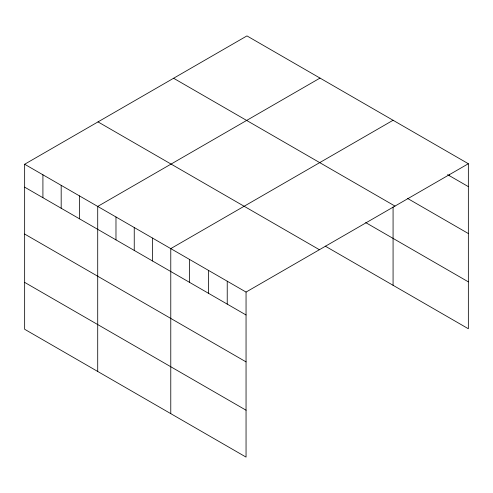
<?xml version="1.0" encoding="UTF-8"?>
<svg xmlns="http://www.w3.org/2000/svg" width="493" height="493" viewBox="0 0 493 493"><rect width="100%" height="100%" fill="white"/><g stroke="black" fill="none" stroke-linecap="round" stroke-linejoin="round"><path stroke-width="0.74" d="M24.65 164.249L246.05 292.072L246.05 457.097L24.65 329.275L24.65 164.249L246.95 35.903L468.35 163.725L468.35 328.751L325.232 246.124M320.012 78.085L97.713 206.425L97.713 371.457M393.075 120.267L170.775 248.608L170.775 413.639M246.05 292.072L468.35 163.725M447.582 174.645L468.35 186.631M407.354 198.315L468.35 233.534M173.591 78.258L394.992 206.08M365.677 222.577L468.35 281.854M98.008 121.894L319.409 249.717M24.65 187.155L246.05 314.978M24.65 234.052L246.05 361.88M24.65 282.378L246.05 410.201M449.53 174.239L449.53 175.767M393.075 206.949L393.075 285.293M227.23 281.207L227.23 304.113M208.41 270.343L208.41 293.249M189.589 259.472L189.589 282.384M152.51 238.064L152.51 260.976M134.244 227.519L134.244 250.426M115.978 216.975L115.978 239.881M79.447 195.881L79.447 218.793M61.181 185.337L61.181 208.243M42.916 174.793L42.916 197.699"/></g></svg>
